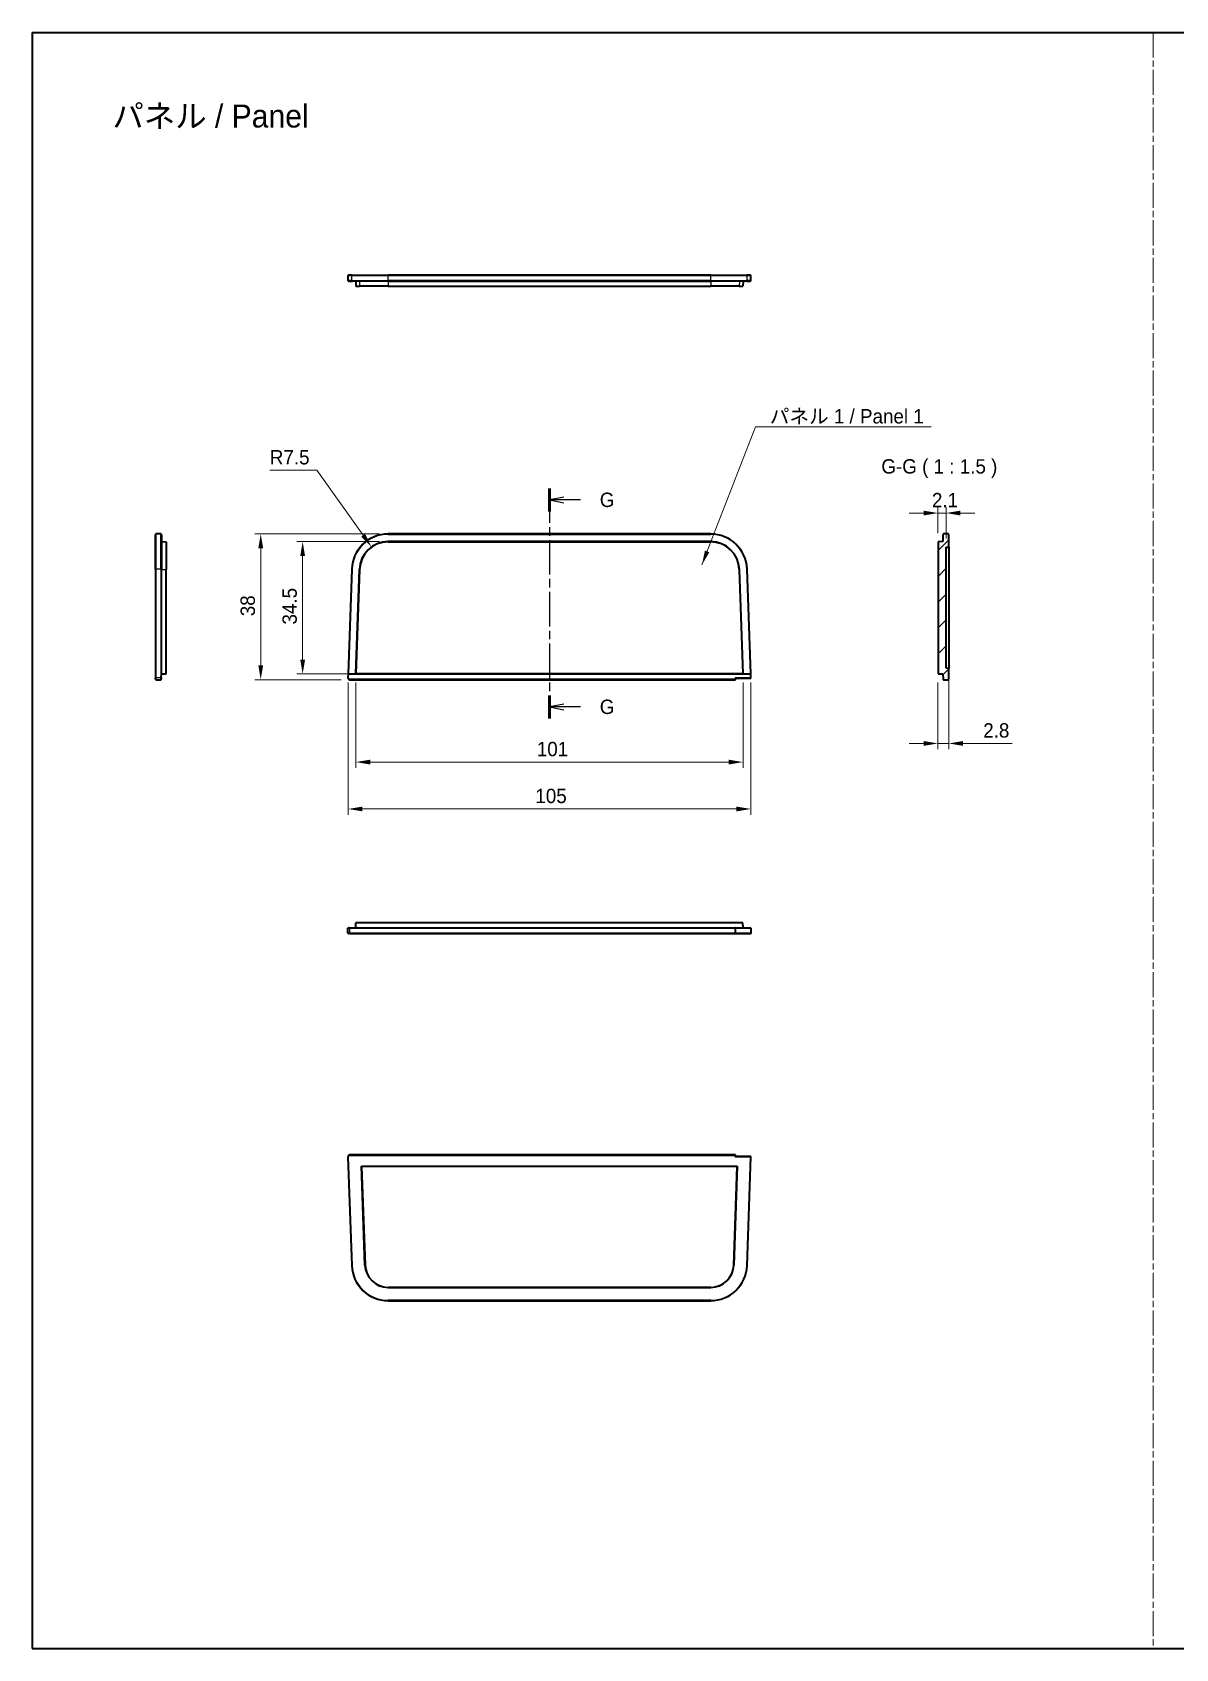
# Model space of a CAD drawing. Header units: millimetres. Extents: x 22 to 3190, y 12 to 574.
# Drawn here: x 2603.3 to 2901.4, y 12 to 433.5 of the extents above; entities that cross this region are included whole.
import ezdxf

# ---------------------------------------------------------------- set-up
doc = ezdxf.new("R2010")
doc.units = ezdxf.units.MM
doc.header["$LTSCALE"] = 1.5
doc.linetypes.add('CHAIN', pattern=[0.3543, 0.2362, -0.0295, 0.0591, -0.0295])
doc.layers.get('Defpoints').update_dxf_attribs({"lineweight": 25})
for name, color, linetype, lineweight in [('Border (ISO)', 7, 'Continuous', 35), ('Dimension (ISO)', 7, 'Continuous', 18), ('Section Line (ISO)', 7, 'CHAIN', 25), ('Sketch Geometry (ISO)', 7, 'Continuous', 18), ('Symbol (ISO)', 7, 'Continuous', 18), ('Visible (ISO)', 7, 'Continuous', 35), ('Visible Narrow (ISO)', 7, 'Continuous', 25)]:
    doc.layers.add(name, color=color, linetype=linetype, lineweight=lineweight)
doc.layers.add('Hatch (ISO)', color=1, linetype='Continuous', lineweight=18, true_color=0xff0000)
doc.styles.add('Note Text (TK)', font='')
doc.styles.get('Note Text (TK)').set_extended_font_data('MS PGothic')
doc.dimstyles.new('Default - Method 1b (TK)', dxfattribs={"dimscale": 1.5, "dimtxt": 2.5, "dimasz": 2.5, "dimexe": 1, "dimexo": 1.5, "dimgap": 1, "dimtad": 1, "dimtoh": 1, "dimrnd": 1e-08, "dimdsep": 46, "dimtxsty": 'Note Text (TK)', "dimcen": 0.09, "dimdle": 5, "dimclrd": 100, "dimclre": 100, "dimclrt": 7, "dimadec": 1, "dimazin": 1, "dimtfac": 1, "dimtmove": 0, "dimatfit": 3, "dimfxl": 1, "dimtolj": 1, "dimlwd": -1, "dimlwe": -1, "dimarcsym": 0})
doc.dimstyles.new('Default - Method 1b (TK)$7', dxfattribs={"dimscale": 1.5, "dimtxt": 2.5, "dimasz": 2.5, "dimexe": 1, "dimexo": 1.5, "dimgap": 1, "dimtad": 1, "dimtoh": 1, "dimrnd": 1e-08, "dimdsep": 46, "dimtxsty": 'Note Text (TK)', "dimcen": 0.09, "dimdle": 5, "dimclrd": 256, "dimclre": 100, "dimclrt": 7, "dimadec": 1, "dimazin": 1, "dimtfac": 1, "dimtmove": 0, "dimatfit": 3, "dimfxl": 1, "dimtolj": 1, "dimlwd": -1, "dimlwe": -1, "dimarcsym": 0})

# ---------------------------------------------------------------- blocks, each defined once
blk = doc.blocks.new('図面枠 tk図枠')
at = {"layer": 'Border (ISO)'}
for p, q in [((14.5, 289), (405.5, 289)), ((14.5, 289), (14.5, 8)), ((405.5, 289), (405.5, 8)), ((14.5, 8), (405.5, 8))]:
    blk.add_line(p, q, dxfattribs=at)
blk = doc.blocks.new('2dTransSection6')
at = {"layer": 'Section Line (ISO)', "linetype": 'CHAIN', "ltscale": 16.928524}
blk.add_line((104.41, 209.71), (104.41, 169.72), dxfattribs=at)
at = {"layer": 'Section Line (ISO)', "linetype": 'Continuous', "lineweight": 50}
for p, q in [((104.41, 209.71), (104.41, 205.71)), ((104.41, 173.72), (104.41, 169.72))]:
    blk.add_line(p, q, dxfattribs=at)
at = {"layer": 'Section Line (ISO)', "linetype": 'Continuous'}
for p, q in [((106.91, 208.21), (104.41, 207.71)), ((106.91, 207.71), (104.41, 207.71)), ((104.41, 207.71), (106.91, 207.21)), ((109.79, 207.71), (106.91, 207.71)), ((106.91, 172.22), (104.41, 171.72)), ((106.91, 171.72), (104.41, 171.72)), ((104.41, 171.72), (106.91, 171.22)), ((109.79, 171.72), (106.91, 171.72))]:
    blk.add_line(p, q, dxfattribs=at)
at = {"layer": 'Section Line (ISO)', "char_height": 2.5, "attachment_point": 7, "style": 'Note Text (TK)'}
for insert in [(113.16, 206.44), (113.16, 170.45)]:
    blk.add_mtext('G', dxfattribs=dict(at, insert=insert))
blk = doc.blocks.new('*D115')
at = {"layer": 'Defpoints', "color": 0, "transparency": 16777216}
for p in [(2687.61, 266.22), (2788.61, 266.22), (2788.61, 243.22)]:
    blk.add_point(p, dxfattribs=at)
at = {"layer": 'Dimension (ISO)', "color": 100, "transparency": 16777216}
for p, q in [((2687.61, 263.97), (2687.61, 241.72)), ((2788.61, 263.97), (2788.61, 241.72)), ((2691.36, 243.22), (2784.86, 243.22))]:
    blk.add_line(p, q, dxfattribs=at)
for points in [[(2691.36, 243.85), (2691.36, 242.6), (2687.61, 243.22)], [(2784.86, 243.85), (2784.86, 242.6), (2788.61, 243.22)]]:
    blk.add_solid(points, dxfattribs=at)
at = {"layer": 'Dimension (ISO)', "color": 7, "transparency": 16777216, "insert": (2734.82, 246.6), "char_height": 3.75, "attachment_point": 4, "style": 'Note Text (TK)'}
blk.add_mtext('\\A1;101', dxfattribs=at)
blk = doc.blocks.new('*D116')
at = {"layer": 'Defpoints', "color": 0, "transparency": 16777216}
for p in [(2685.61, 266.23), (2790.61, 266.23), (2790.61, 231)]:
    blk.add_point(p, dxfattribs=at)
at = {"layer": 'Dimension (ISO)', "color": 100, "transparency": 16777216}
for p, q in [((2685.61, 263.98), (2685.61, 229.5)), ((2790.61, 263.98), (2790.61, 229.5)), ((2689.36, 231), (2786.86, 231))]:
    blk.add_line(p, q, dxfattribs=at)
for points in [[(2689.36, 231.62), (2689.36, 230.37), (2685.61, 231)], [(2786.86, 231.62), (2786.86, 230.37), (2790.61, 231)]]:
    blk.add_solid(points, dxfattribs=at)
at = {"layer": 'Dimension (ISO)', "color": 7, "transparency": 16777216, "insert": (2734.44, 234.37), "char_height": 3.75, "attachment_point": 4, "style": 'Note Text (TK)'}
blk.add_mtext('\\A1;105', dxfattribs=at)
blk = doc.blocks.new('*D117')
at = {"layer": 'Defpoints', "color": 0, "transparency": 16777216}
for p in [(2673.75, 300.72), (2696.05, 300.72), (2687.61, 266.22)]:
    blk.add_point(p, dxfattribs=at)
at = {"layer": 'Dimension (ISO)', "color": 100, "transparency": 16777216}
for p, q in [((2693.8, 300.72), (2672.25, 300.72)), ((2673.75, 269.97), (2673.75, 296.97)), ((2685.36, 266.22), (2672.25, 266.22))]:
    blk.add_line(p, q, dxfattribs=at)
for points in [[(2673.13, 296.97), (2674.38, 296.97), (2673.75, 300.72)], [(2673.13, 269.97), (2674.38, 269.97), (2673.75, 266.22)]]:
    blk.add_solid(points, dxfattribs=at)
at = {"layer": 'Dimension (ISO)', "color": 7, "transparency": 16777216, "insert": (2670.38, 279.1), "char_height": 3.75, "attachment_point": 4, "rotation": 90, "style": 'Note Text (TK)'}
blk.add_mtext('\\A1;34.5', dxfattribs=at)
blk = doc.blocks.new('*D118')
at = {"layer": 'Defpoints', "color": 0, "transparency": 16777216}
for p in [(2662.82, 302.72), (2696.05, 302.72), (2686.07, 264.72)]:
    blk.add_point(p, dxfattribs=at)
at = {"layer": 'Dimension (ISO)', "color": 100, "transparency": 16777216}
for p, q in [((2693.8, 302.72), (2661.32, 302.72)), ((2662.82, 268.47), (2662.82, 298.97)), ((2683.82, 264.72), (2661.32, 264.72))]:
    blk.add_line(p, q, dxfattribs=at)
for points in [[(2662.2, 298.97), (2663.45, 298.97), (2662.82, 302.72)], [(2662.2, 268.47), (2663.45, 268.47), (2662.82, 264.72)]]:
    blk.add_solid(points, dxfattribs=at)
at = {"layer": 'Dimension (ISO)', "color": 7, "transparency": 16777216, "insert": (2659.45, 281.26), "char_height": 3.75, "attachment_point": 4, "rotation": 90, "style": 'Note Text (TK)'}
blk.add_mtext('\\A1;38', dxfattribs=at)
blk = doc.blocks.new('*D119')
at = {"layer": 'Defpoints', "color": 0, "transparency": 16777216}
for p in [(2691.7, 299.33), (2696.05, 293.22)]:
    blk.add_point(p, dxfattribs=at)
at = {"layer": 'Dimension (ISO)', "color": 100, "transparency": 16777216}
for p, q in [((2665.19, 319.33), (2677.45, 319.33)), ((2677.45, 319.33), (2689.53, 302.38))]:
    blk.add_line(p, q, dxfattribs=at)
blk.add_solid([(2690.03, 302.75), (2689.02, 302.02), (2691.7, 299.33)], dxfattribs=at)
at = {"layer": 'Dimension (ISO)', "color": 7, "transparency": 16777216, "insert": (2665.19, 322.7), "char_height": 3.75, "attachment_point": 4, "style": 'Note Text (TK)'}
blk.add_mtext('\\A1;R7.5', dxfattribs=at)
blk = doc.blocks.new('*D120')
at = {"layer": 'Defpoints', "color": 0, "transparency": 16777216}
for p in [(2841.55, 308.17), (2839.45, 300.67), (2841.55, 299.25)]:
    blk.add_point(p, dxfattribs=at)
at = {"layer": 'Dimension (ISO)', "color": 100, "transparency": 16777216}
for p, q in [((2835.7, 308.17), (2831.95, 308.17)), ((2839.45, 302.92), (2839.45, 309.67)), ((2839.45, 308.17), (2841.55, 308.17)), ((2841.55, 301.5), (2841.55, 309.67)), ((2845.3, 308.17), (2849.05, 308.17))]:
    blk.add_line(p, q, dxfattribs=at)
for points in [[(2835.7, 308.8), (2835.7, 307.55), (2839.45, 308.17)], [(2845.3, 308.8), (2845.3, 307.55), (2841.55, 308.17)]]:
    blk.add_solid(points, dxfattribs=at)
at = {"layer": 'Dimension (ISO)', "color": 7, "transparency": 16777216, "insert": (2837.87, 311.55), "char_height": 3.75, "attachment_point": 4, "style": 'Note Text (TK)'}
blk.add_mtext('\\A1;2.1', dxfattribs=at)
blk = doc.blocks.new('*D121')
at = {"layer": 'Defpoints', "color": 0, "transparency": 16777216}
for p in [(2839.45, 266.23), (2842.25, 267.67), (2842.25, 248.08)]:
    blk.add_point(p, dxfattribs=at)
at = {"layer": 'Dimension (ISO)', "color": 100, "transparency": 16777216}
for p, q in [((2839.45, 263.98), (2839.45, 246.58)), ((2842.25, 265.42), (2842.25, 246.58)), ((2835.7, 248.08), (2831.95, 248.08)), ((2839.45, 248.08), (2842.25, 248.08)), ((2846, 248.08), (2858.78, 248.08))]:
    blk.add_line(p, q, dxfattribs=at)
for points in [[(2835.7, 248.71), (2835.7, 247.46), (2839.45, 248.08)], [(2846, 248.71), (2846, 247.46), (2842.25, 248.08)]]:
    blk.add_solid(points, dxfattribs=at)
at = {"layer": 'Dimension (ISO)', "color": 7, "transparency": 16777216, "insert": (2851.25, 251.46), "char_height": 3.75, "attachment_point": 4, "style": 'Note Text (TK)'}
blk.add_mtext('\\A1;2.8', dxfattribs=at)

msp = doc.modelspace()

# ---------------------------------------------------------------- hatches: boundary and pattern name
at = {"layer": 'Hatch (ISO)'}
h = msp.add_hatch(dxfattribs=at)
h.set_pattern_fill('ANSI31', color=256, scale=38.1, style=0)
h.set_pattern_definition([(45, (2581.5, 0.0383), (-3.367596, 3.367596), [])])
edge = h.paths.add_edge_path()
edge.add_ellipse((2842.1523, 264.8204), major_axis=(0, -0.1), ratio=1, start_angle=0, end_angle=90)
edge.add_line((2842.2523, 264.8204), (2842.2523, 267.6704))
edge.add_line((2842.2523, 267.6704), (2841.5523, 267.6948))
edge.add_line((2841.5523, 267.6948), (2841.5523, 299.2459))
edge.add_line((2841.5523, 299.2459), (2842.2523, 299.2704))
edge.add_line((2842.2523, 299.2704), (2842.2523, 302.6204))
edge.add_ellipse((2842.1523, 302.6204), major_axis=(0.1, 0), ratio=1, start_angle=0, end_angle=90)
edge.add_line((2842.1523, 302.7204), (2840.8523, 302.7204))
edge.add_ellipse((2840.8523, 302.6204), major_axis=(0, 0.1), ratio=1, start_angle=0, end_angle=90)
edge.add_line((2840.7523, 302.6204), (2840.7523, 300.7204))
edge.add_line((2840.7523, 300.7204), (2839.4523, 300.675))
edge.add_line((2839.4523, 300.675), (2839.4523, 266.2317))
edge.add_line((2839.4523, 266.2317), (2840.7523, 266.2204))
edge.add_line((2840.7523, 266.2204), (2840.8013, 264.8169))
edge.add_ellipse((2840.9013, 264.8204), major_axis=(-0.0999, -0.0035), ratio=1, start_angle=0, end_angle=88)
edge.add_line((2840.9013, 264.7204), (2842.1523, 264.7204))

# ---------------------------------------------------------------- linework, layer by layer
at = {"layer": 'Sketch Geometry (ISO)', "color": 4, "linetype": 'CHAIN', "lineweight": 18, "ltscale": 18.446653, "true_color": 0x00ffff}
msp.add_line((2895.573, 433.5494), (2895.573, 12), dxfattribs=at)
at = {"layer": 'Visible (ISO)'}
for p, q in [((2685.5741, 370.0875), (2685.5741, 368.8225)), ((2685.6034, 368.7515), (2685.6378, 368.7169)), ((2685.6741, 370.1875), (2685.6743, 370.1875)), ((2686.6591, 370.1875), (2685.6743, 370.1875)), ((2685.7086, 368.6875), (2686.6591, 368.6875)), ((2686.6591, 370.1875), (2696.0534, 370.1875)), ((2696.0534, 368.6875), (2686.6591, 368.6875)), ((2687.6097, 368.6875), (2687.6556, 367.3875)), ((2687.6556, 367.3875), (2688.6033, 367.3875)), ((2696.0534, 367.3875), (2688.6033, 367.3875)), ((2780.1661, 370.1875), (2696.0534, 370.1875)), ((2696.0534, 368.6875), (2780.1661, 368.6875)), ((2696.0534, 367.3875), (2780.1661, 367.3875)), ((2780.1661, 370.1875), (2789.5604, 370.1875)), ((2789.5604, 368.6875), (2780.1661, 368.6875)), ((2787.6162, 367.3875), (2780.1661, 367.3875)), ((2787.6162, 367.3875), (2788.5639, 367.3875)), ((2788.6097, 368.6875), (2788.5639, 367.3875)), ((2790.5457, 370.1875), (2789.5604, 370.1875)), ((2789.5604, 368.6875), (2790.5109, 368.6875)), ((2790.5816, 368.7169), (2790.6165, 368.752)), ((2790.6457, 368.8225), (2790.6457, 370.0875)), ((2635.3971, 293.5471), (2635.3971, 302.6204)), ((2636.7971, 302.7204), (2635.4971, 302.7204)), ((2636.8971, 302.6204), (2636.8971, 293.5471)), ((2636.8971, 300.7204), (2638.1971, 300.675)), ((2638.1971, 300.675), (2638.1971, 293.4795)), ((2780.1661, 302.7204), (2696.0534, 302.7204)), ((2780.1661, 300.7204), (2696.0534, 300.7204)), ((2696.0534, 300.675), (2780.1661, 300.675)), ((2840.7523, 300.7204), (2839.4523, 300.675)), ((2839.4523, 300.675), (2839.4523, 266.2317)), ((2840.7523, 302.6204), (2840.7523, 300.7204)), ((2842.1523, 302.7204), (2840.8523, 302.7204)), ((2842.2523, 299.2704), (2842.2523, 302.6204)), ((2841.5523, 299.2459), (2842.2523, 299.2704)), ((2841.5523, 267.6948), (2841.5523, 299.2459)), ((2842.2523, 299.2704), (2842.2523, 293.4307)), ((2635.3971, 293.5471), (2635.3971, 265.2343)), ((2636.8971, 266.2204), (2636.8971, 293.5471)), ((2638.1971, 266.2317), (2638.1971, 293.4795)), ((2686.5592, 293.5506), (2685.6087, 266.2256)), ((2688.5579, 293.4811), (2687.6097, 266.2204)), ((2687.6556, 266.2317), (2688.6033, 293.4795)), ((2787.6162, 293.4795), (2788.5639, 266.2317)), ((2788.6097, 266.2204), (2787.6615, 293.4811)), ((2790.6108, 266.2256), (2789.6603, 293.5506)), ((2842.2523, 293.4307), (2842.2523, 267.6704)), ((2636.8626, 265.2308), (2636.8971, 266.2204)), ((2636.8971, 266.2204), (2638.1971, 266.2317)), ((2685.6087, 266.2256), (2685.5744, 265.2378)), ((2685.7086, 266.2204), (2685.7087, 266.2204)), ((2685.7087, 266.2204), (2687.6097, 266.2204)), ((2687.6097, 266.2204), (2687.6556, 266.2317)), ((2687.6097, 266.2204), (2788.6097, 266.2204)), ((2788.5639, 266.2317), (2687.6556, 266.2317)), ((2788.6097, 266.2204), (2788.5639, 266.2317)), ((2788.6097, 266.2204), (2790.5108, 266.2204)), ((2790.5108, 266.2204), (2790.5109, 266.2204)), ((2790.6456, 265.2239), (2790.6108, 266.2256)), ((2839.4523, 266.2317), (2840.7523, 266.2204)), ((2840.7523, 266.2204), (2840.8013, 264.8169)), ((2842.2523, 267.6704), (2841.5523, 267.6948)), ((2842.2523, 264.8204), (2842.2523, 267.6704)), ((2635.3971, 264.8204), (2635.3971, 265.2343)), ((2635.4971, 264.7204), (2636.7482, 264.7204)), ((2636.8626, 265.2308), (2636.8481, 264.8169)), ((2686.0741, 264.7204), (2786.5631, 264.7204)), ((2786.6631, 264.8204), (2786.6631, 265.1204)), ((2786.6631, 265.1204), (2790.5457, 265.1204)), ((2840.9013, 264.7204), (2842.1523, 264.7204)), ((2685.5741, 198.6283), (2685.5741, 199.8933)), ((2685.6034, 199.9644), (2685.6378, 199.9989)), ((2686.0741, 198.5283), (2685.6741, 198.5283)), ((2685.7086, 200.0283), (2685.7087, 200.0283)), ((2685.7087, 200.0283), (2687.6097, 200.0283)), ((2686.0741, 198.5283), (2786.5631, 198.5283)), ((2687.6097, 200.0283), (2687.6556, 201.3283)), ((2687.6097, 200.0283), (2788.6097, 200.0283)), ((2788.5639, 201.3283), (2687.6556, 201.3283)), ((2786.5631, 198.5283), (2790.5457, 198.5283)), ((2786.6631, 199.8793), (2786.6631, 199.8898)), ((2786.6631, 198.6283), (2786.6631, 199.8793)), ((2788.6097, 200.0283), (2788.5639, 201.3283)), ((2788.6097, 200.0283), (2790.5108, 200.0283)), ((2790.5108, 200.0283), (2790.5109, 200.0283)), ((2790.5816, 199.9989), (2790.6165, 199.9639)), ((2790.6457, 199.8933), (2790.6457, 198.6283)), ((2685.5744, 140.2428), (2686.5592, 111.93)), ((2786.5631, 140.7602), (2686.0741, 140.7602)), ((2786.6631, 140.3602), (2786.5631, 140.2602)), ((2786.6631, 140.3602), (2786.6631, 140.6602)), ((2790.5457, 140.3602), (2786.6631, 140.3602)), ((2789.6603, 111.93), (2790.6456, 140.2567)), ((2690.0071, 112.0499), (2689.1111, 137.8102)), ((2689.1111, 137.8102), (2787.1084, 137.8102)), ((2689.1111, 137.8102), (2689.1364, 137.7858)), ((2787.0831, 137.7858), (2689.1364, 137.7858)), ((2689.1364, 137.7858), (2690.0315, 112.0508)), ((2786.188, 112.0508), (2787.0831, 137.7858)), ((2787.1084, 137.8102), (2786.2124, 112.0499)), ((2787.1084, 137.8102), (2787.0831, 137.7858)), ((2696.0534, 106.2347), (2780.1661, 106.2347)), ((2780.1661, 106.2102), (2696.0534, 106.2102)), ((2696.0534, 102.7602), (2780.1661, 102.7602))]:
    msp.add_line(p, q, dxfattribs=at)
for centre, radius, start, end in [((2685.6741, 370.0875), 0.1, 90, 180), ((2790.5457, 370.0875), 0.1, 0, 90), ((2790.5457, 368.8225), 0.1, 315.113567, 0), ((2635.4971, 302.6204), 0.1, 90, 180), ((2636.7971, 302.6204), 0.1, 0, 90), ((2696.0534, 293.2204), 9.5, 90, 178.007906), ((2696.0534, 293.2204), 7.5, 90, 178.007906), ((2696.0534, 293.2204), 7.4546, 90, 178.007906), ((2780.1661, 293.2204), 9.5, 1.992094, 90), ((2780.1661, 293.2204), 7.5, 1.992094, 90), ((2780.1661, 293.2204), 7.4546, 1.992094, 90), ((2840.8523, 302.6204), 0.1, 90, 180), ((2842.1523, 302.6204), 0.1, 0, 90), ((2635.4971, 264.8204), 0.1, 180, 270), ((2636.7482, 264.8204), 0.1, 270, 358), ((2686.0741, 265.2204), 0.5, 178.007906, 270), ((2786.5631, 264.8204), 0.1, 270, 0), ((2790.5457, 265.2204), 0.1, 270, 1.992094), ((2840.9013, 264.8204), 0.1, 182, 270), ((2842.1523, 264.8204), 0.1, 270, 0), ((2685.6741, 198.6283), 0.1, 180, 270), ((2786.5631, 198.6283), 0.1, 270, 0), ((2790.5457, 198.6283), 0.1, 270, 0), ((2790.5457, 199.8933), 0.1, 0, 44.886433), ((2686.0741, 140.2602), 0.5, 90, 181.992094), ((2786.5631, 140.6602), 0.1, 0, 90), ((2790.5457, 140.2602), 0.1, 358.007906, 90), ((2696.0534, 112.2602), 9.5, 181.992094, 270), ((2696.0534, 112.2602), 6.05, 181.992094, 270), ((2696.0534, 112.2602), 6.0256, 181.992094, 270), ((2780.1661, 112.2602), 6.0256, 270, 358.007906), ((2780.1661, 112.2602), 6.05, 270, 358.007906), ((2780.1661, 112.2602), 9.5, 270, 358.007906)]:
    msp.add_arc(centre, radius, start, end, dxfattribs=at)
for centre, major_axis, ratio, start_param, end_param in [((2686.0741, 368.8225), (0.5, 0), 0.02793662, 3.14159265, 3.14324192), ((2685.6743, 368.822), (-0.0709, -0.0706), 0.99878756, 6.27741179, 6.28318522), ((2685.7087, 368.7875), (0.0384, 0.0924), 0.99914397, 1.96418327, 3.53497984), ((2790.5108, 368.7875), (0.0384, -0.0924), 0.99914397, 5.88979809, 7.46059478), ((2636.7971, 266.2221), (-0.1, 0.0017), 0.03475101, 3.1421989, 4.71299547), ((2685.7087, 266.2221), (0.0999, -0.0035), 0.01744452, 3.14159227, 4.71238931), ((2790.5108, 266.2221), (0.0999, 0.0035), 0.01744452, 4.71238861, 6.28318531), ((2786.5631, 265.2204), (0.1, -0.1), 0.01745506, 4.72984227, 6.26573201), ((2686.0741, 199.8933), (0.5, 0), 0.02793662, 3.13993576, 3.14159265), ((2685.6743, 199.8938), (-0.0709, 0.0706), 0.99878756, 0, 0.0057734), ((2685.7087, 199.9283), (0.0384, -0.0924), 0.99914397, 2.74820547, 3.53497951), ((2786.5631, 199.8933), (-0.0719, 0.0719), 0.96568877, 3.94444411, 5.48033385), ((2786.5631, 199.8898), (0, 0.1001), 0.99939083, 4.71238898, 4.74729557), ((2790.5108, 199.9283), (0.0384, 0.0924), 0.99914397, 5.88979846, 6.67657253)]:
    msp.add_ellipse(centre, major_axis=major_axis, ratio=ratio, start_param=start_param, end_param=end_param, dxfattribs=at)
for points, knots in [([(2685.5949, 368.7613), (2685.5911, 368.7662), (2685.5877, 368.7716), (2685.5803, 368.7864), (2685.5771, 368.7963), (2685.5745, 368.8117), (2685.5741, 368.8171), (2685.5741, 368.8224)], [0.00127486725, 0.00127486725, 0.00127486725, 0.00127486725, 0.0031860218, 0.0031860218, 0.00628499981, 0.00628499981, 0.00790597676, 0.00790597676, 0.00790597676, 0.00790597676]), ([(2685.5741, 199.8933), (2685.5741, 199.9041), (2685.5759, 199.9149), (2685.5827, 199.9353), (2685.5877, 199.945), (2685.5968, 199.9572), (2685.5999, 199.9607), (2685.6031, 199.9639)], [0, 0, 0, 0, 0.00324816182, 0.00324816182, 0.00649862869, 0.00649862869, 0.00791326055, 0.00791326055, 0.00791326055, 0.00791326055])]:
    msp.add_open_spline(points, degree=3, knots=knots, dxfattribs=at)
at = {"layer": 'Visible Narrow (ISO)'}
for p, q in [((2685.5744, 370.0875), (2685.5741, 370.0875)), ((2685.5744, 370.0875), (2686.5592, 370.0875)), ((2685.5744, 368.822), (2685.5744, 370.0875)), ((2685.6087, 368.7875), (2685.5744, 368.822)), ((2686.5592, 368.7875), (2685.6087, 368.7875)), ((2696.0534, 370.0875), (2686.5592, 370.0875)), ((2686.5592, 368.7875), (2686.5592, 370.0875)), ((2686.5592, 368.7875), (2696.0534, 368.7875)), ((2688.5579, 368.6875), (2688.6033, 367.3875)), ((2696.0534, 370.1875), (2696.0534, 370.0875)), ((2696.0534, 368.7875), (2696.0534, 370.0875)), ((2696.0534, 370.0875), (2780.1661, 370.0875)), ((2696.0534, 368.6875), (2696.0534, 368.7875)), ((2780.1661, 368.7875), (2696.0534, 368.7875)), ((2696.0534, 368.6875), (2696.0534, 367.3875)), ((2780.1661, 370.1875), (2780.1661, 370.0875)), ((2780.1661, 368.7875), (2780.1661, 370.0875)), ((2789.6603, 370.0875), (2780.1661, 370.0875)), ((2780.1661, 368.6875), (2780.1661, 368.7875)), ((2780.1661, 368.7875), (2789.6603, 368.7875)), ((2780.1661, 368.6875), (2780.1661, 367.3875)), ((2787.6615, 368.6875), (2787.6162, 367.3875)), ((2789.6603, 368.7875), (2789.6603, 370.0875)), ((2789.6603, 370.0875), (2790.6456, 370.0875)), ((2790.6108, 368.7875), (2789.6603, 368.7875)), ((2790.6456, 368.8225), (2790.6108, 368.7875)), ((2790.6456, 370.0875), (2790.6456, 368.8225)), ((2790.6457, 370.0875), (2790.6456, 370.0875)), ((2790.6456, 368.8225), (2790.6457, 368.8225)), ((2635.4971, 302.7204), (2635.4971, 293.5506)), ((2636.7971, 293.5506), (2636.7971, 302.7204)), ((2696.0534, 302.6204), (2696.0534, 302.7204)), ((2696.0534, 302.6204), (2780.1661, 302.6204)), ((2696.0534, 300.7204), (2696.0534, 300.675)), ((2780.1661, 302.6204), (2780.1661, 302.7204)), ((2780.1661, 300.7204), (2780.1661, 300.675)), ((2636.7971, 293.5506), (2635.4971, 293.5506)), ((2635.4971, 265.2378), (2635.4971, 293.5506)), ((2636.7971, 293.5506), (2636.7971, 266.2256)), ((2636.8971, 293.4811), (2638.1971, 293.4795)), ((2685.7086, 266.2204), (2686.6591, 293.5471)), ((2686.6591, 293.5471), (2686.5592, 293.5506)), ((2688.5579, 293.4811), (2688.6033, 293.4795)), ((2787.6615, 293.4811), (2787.6162, 293.4795)), ((2789.5604, 293.5471), (2789.6603, 293.5506)), ((2789.5604, 293.5471), (2790.5109, 266.2204)), ((2636.7971, 266.2256), (2636.7626, 265.2378)), ((2685.6743, 265.2308), (2685.7087, 266.2204)), ((2790.5108, 266.2204), (2790.5457, 265.2169)), ((2635.4971, 265.2378), (2635.4971, 264.7204)), ((2636.7626, 265.2378), (2635.4971, 265.2378)), ((2636.7482, 264.7204), (2636.7626, 265.2378)), ((2686.0741, 264.8169), (2686.0741, 264.7204)), ((2786.5631, 264.8169), (2686.0741, 264.8169)), ((2786.5631, 265.2169), (2786.5631, 264.8169)), ((2790.5457, 265.2169), (2786.5631, 265.2169)), ((2786.5631, 264.8169), (2786.5631, 264.7204)), ((2790.5457, 265.2169), (2790.5457, 265.1204)), ((2685.5741, 198.6283), (2686.0741, 198.6283)), ((2685.6743, 199.9937), (2685.7087, 200.0283)), ((2686.0741, 199.9793), (2686.0741, 199.8793)), ((2786.5631, 199.9793), (2686.0741, 199.9793)), ((2686.0741, 199.8793), (2786.5631, 199.8793)), ((2686.0741, 198.6283), (2686.0741, 199.8793)), ((2786.5631, 198.6283), (2686.0741, 198.6283)), ((2686.0741, 198.5283), (2686.0741, 198.6283)), ((2786.5631, 199.9932), (2786.5631, 199.9793)), ((2790.5457, 199.9932), (2786.5631, 199.9932)), ((2786.5631, 199.9793), (2786.5631, 199.8793)), ((2786.6631, 199.8793), (2786.5631, 199.8793)), ((2786.5631, 199.8793), (2786.5631, 198.6283)), ((2786.5631, 198.6283), (2786.5631, 198.5283)), ((2786.5631, 198.6283), (2786.6631, 198.6283)), ((2786.6631, 199.8933), (2790.5457, 199.8933)), ((2790.5457, 198.6283), (2786.6631, 198.6283)), ((2790.5108, 200.0283), (2790.5457, 199.9932)), ((2790.5457, 199.9932), (2790.5457, 199.8933)), ((2790.6457, 199.8933), (2790.5457, 199.8933)), ((2790.5457, 199.8933), (2790.5457, 198.6283)), ((2790.5457, 198.6283), (2790.6457, 198.6283)), ((2790.5457, 198.6283), (2790.5457, 198.5283)), ((2685.6743, 140.2463), (2685.5744, 140.2428)), ((2686.6591, 111.9335), (2685.6743, 140.2463)), ((2686.0741, 140.6602), (2686.0741, 140.7602)), ((2686.0741, 140.6602), (2786.5631, 140.6602)), ((2786.5631, 140.7602), (2786.5631, 140.6602)), ((2786.5631, 140.6602), (2786.6631, 140.6602)), ((2786.5631, 140.6602), (2786.5631, 140.2602)), ((2786.5631, 140.2602), (2790.5457, 140.2602)), ((2790.5457, 140.2602), (2789.5604, 111.9335)), ((2790.5457, 140.3602), (2790.5457, 140.2602)), ((2790.5457, 140.2602), (2790.6456, 140.2567)), ((2686.6591, 111.9335), (2686.5592, 111.93)), ((2690.0071, 112.0499), (2690.0315, 112.0508)), ((2786.2124, 112.0499), (2786.188, 112.0508)), ((2789.5604, 111.9335), (2789.6603, 111.93)), ((2696.0534, 106.2102), (2696.0534, 106.2347)), ((2780.1661, 106.2102), (2780.1661, 106.2347)), ((2696.0534, 102.8602), (2696.0534, 102.7602)), ((2780.1661, 102.8602), (2696.0534, 102.8602)), ((2780.1661, 102.8602), (2780.1661, 102.7602))]:
    msp.add_line(p, q, dxfattribs=at)
for centre, radius, start, end in [((2696.0534, 293.2204), 9.4, 90, 178.007906), ((2780.1661, 293.2204), 9.4, 1.992094, 90), ((2686.0741, 265.2169), 0.4, 178.007906, 270), ((2686.0741, 140.2602), 0.4, 90, 181.992094), ((2696.0534, 112.2602), 9.4, 181.992094, 270), ((2780.1661, 112.2602), 9.4, 270, 358.007906)]:
    msp.add_arc(centre, radius, start, end, dxfattribs=at)
for centre, major_axis, ratio, start_param, end_param in [((2686.0741, 368.8225), (0.5, 0), 0.02793662, 3.14324192, 3.17636125), ((2685.6743, 368.822), (-0.0709, -0.0706), 0.99878756, 5.49916268, 6.27741187), ((2685.6743, 370.0875), (0, 0.1), 0.99939563, 0, 1.57079633), ((2686.6591, 370.0875), (0, 0.1), 0.99939563, 0, 1.57079633), ((2686.6591, 368.7875), (0, -0.1), 0.99939563, 4.71238898, 6.28318531), ((2789.5604, 370.0875), (0, 0.1), 0.99939563, 4.71238898, 6.28318531), ((2789.5604, 368.7875), (0, -0.1), 0.99939563, 0, 1.57079633), ((2790.5457, 370.0875), (0, 0.1), 0.99939563, 4.71238898, 6.28318531), ((2790.5457, 368.8225), (0.0709, -0.0706), 0.99878756, 0, 0.78402262), ((2635.4971, 293.5471), (-0.1, 0), 0.03476159, 4.71238898, 6.28318531), ((2636.7971, 293.5471), (0.1, 0), 0.03476159, 0, 1.57079633), ((2635.4971, 265.2343), (-0.1, 0), 0.03476159, 4.71238898, 6.28318531), ((2636.7626, 265.2343), (0.0999, -0.0035), 0.03474044, 0, 1.57200949), ((2685.6743, 265.2343), (-0.0999, 0.0035), 0.03487843, 0, 1.57200949), ((2786.5631, 264.8204), (0.1, 0), 0.0348995, 4.71238898, 6.28318531), ((2790.5457, 265.2204), (0.0999, 0.0035), 0.03487843, 4.71117582, 6.28318531), ((2686.0741, 199.8933), (0.5, 0), 0.02793662, 3.14159265, 4.71238898), ((2685.6743, 199.8938), (-0.0709, 0.0706), 0.99878756, 5.49519844, 6.28318531), ((2686.0741, 199.9932), (-0.4, 0), 0.03492077, 6.24841672, 7.85398163), ((2786.5631, 199.8793), (0.1, 0), 0.99939083, 0, 1.57079633), ((2790.5457, 199.8933), (0.0709, 0.0706), 0.99878756, 0, 0.78798687)]:
    msp.add_ellipse(centre, major_axis=major_axis, ratio=ratio, start_param=start_param, end_param=end_param, dxfattribs=at)

# ---------------------------------------------------------------- block references
at = {"xscale": 1.5, "yscale": 1.5, "zscale": 1.5}
msp.add_blockref('図面枠 tk図枠', (2581.5, 0.0383), dxfattribs=at)
at = {"layer": 'Section Line (ISO)', "xscale": 1.5, "yscale": 1.5, "zscale": 1.5}
msp.add_blockref('2dTransSection6', (2581.5, 0.0383), dxfattribs=at)

# ---------------------------------------------------------------- texts
at = {"layer": 'Symbol (ISO)', "color": 7, "line_spacing_factor": 1.5, "style": 'Note Text (TK)'}
for s, insert, char_height, width, attachment_point in [('{\\fＭＳ Ｐゴシック|b0|i0;\\H6.0000;パネル / Panel}', (2624.1428, 411.5503), 6, 56.982454, 4), ('{パネル 1 / Panel 1}', (2795.5788, 331.3204), 3.75, 44.649124, 7)]:
    msp.add_mtext(s, dxfattribs=dict(at, insert=insert, char_height=char_height, width=width, attachment_point=attachment_point))
at = {"layer": 'Symbol (ISO)', "color": 7, "insert": (2824.6793, 317.3454), "char_height": 3.75, "attachment_point": 7, "style": 'Note Text (TK)'}
msp.add_mtext('G-G ( 1 : 1.5 )', dxfattribs=at)

# ---------------------------------------------------------------- dimensions: what is measured, and where the dimension line sits
at = {"layer": 'Dimension (ISO)', "color": 100, "true_color": 0x00ff3f}
dim = msp.add_radius_dim(center=(2696.0534, 293.2204), mpoint=(2691.7014, 299.3286), dimstyle='Default - Method 1b (TK)', override={"dimtih": 1, "dimdec": 2, "dimcen": 0, "dimtp": 0, "dimtm": 0, "dimtdec": 2, "dimtofl": 0}, dxfattribs=at)
dim.commit()
dim.dimension.update_dxf_attribs({"geometry": '*D119', "text_midpoint": (2669.8165, 319.3289), "dimtype": 164})
for base, p1, p2, angle, override, picture, middle in [((2841.5523, 308.175), (2839.4523, 300.675), (2841.5523, 299.2459), 180, {"dimtoh": 0, "dimdec": 2, "dimtp": 0, "dimtm": 0, "dimtdec": 2, "dimtofl": 1, "dimatfit": 1}, '*D120', (2840.5023, 308.175)), ((2662.8225, 302.7204), (2686.0741, 264.7204), (2696.0534, 302.7204), 270, {"dimtoh": 0, "dimdec": 2, "dimtp": 0, "dimtm": 0, "dimtdec": 2, "dimtofl": 0, "dimatfit": 1}, '*D118', (2662.8225, 283.7204)), ((2673.7507, 300.7204), (2687.6097, 266.2204), (2696.0534, 300.7204), 90, {"dimtoh": 0, "dimdec": 2, "dimtp": 0, "dimtm": 0, "dimtdec": 2, "dimtofl": 0, "dimatfit": 1}, '*D117', (2673.7507, 283.4704)), ((2790.6108, 230.9958), (2685.6087, 266.2256), (2790.6108, 266.2256), 180, {"dimtoh": 0, "dimdec": 2, "dimtp": 0, "dimtm": 0, "dimtdec": 2, "dimtofl": 0, "dimatfit": 1}, '*D116', (2738.1097, 230.9958)), ((2788.6097, 243.223), (2687.6097, 266.2204), (2788.6097, 266.2204), 180, {"dimtoh": 0, "dimdec": 2, "dimtp": 0, "dimtm": 0, "dimtdec": 2, "dimtofl": 0, "dimatfit": 1}, '*D115', (2738.1097, 243.223)), ((2842.2523, 248.0807), (2839.4523, 266.2317), (2842.2523, 267.6704), 180, {"dimtoh": 0, "dimdec": 2, "dimtp": 0, "dimtm": 0, "dimtdec": 2, "dimtofl": 1, "dimatfit": 1}, '*D121', (2854.2672, 248.0807))]:
    dim = msp.add_linear_dim(base=base, p1=p1, p2=p2, angle=angle, dimstyle='Default - Method 1b (TK)', override=override, dxfattribs=at)
    dim.commit()
    dim.dimension.update_dxf_attribs({"geometry": picture, "text_midpoint": middle, "dimtype": 160})

# ---------------------------------------------------------------- leaders
at = {"layer": 'Symbol (ISO)', "color": 100, "true_color": 0x00ff40, "annotation_type": 0, "has_hookline": 1, "hookline_direction": 0, "text_width": 42.081}
msp.add_leader([(2777.888, 294.6646), (2791.8288, 330.6954), (2795.5788, 330.6954)], dimstyle='Default - Method 1b (TK)$7', override={"dimgap": 0, "dimtad": 1}, dxfattribs=at)

doc.saveas('drawing.dxf')
